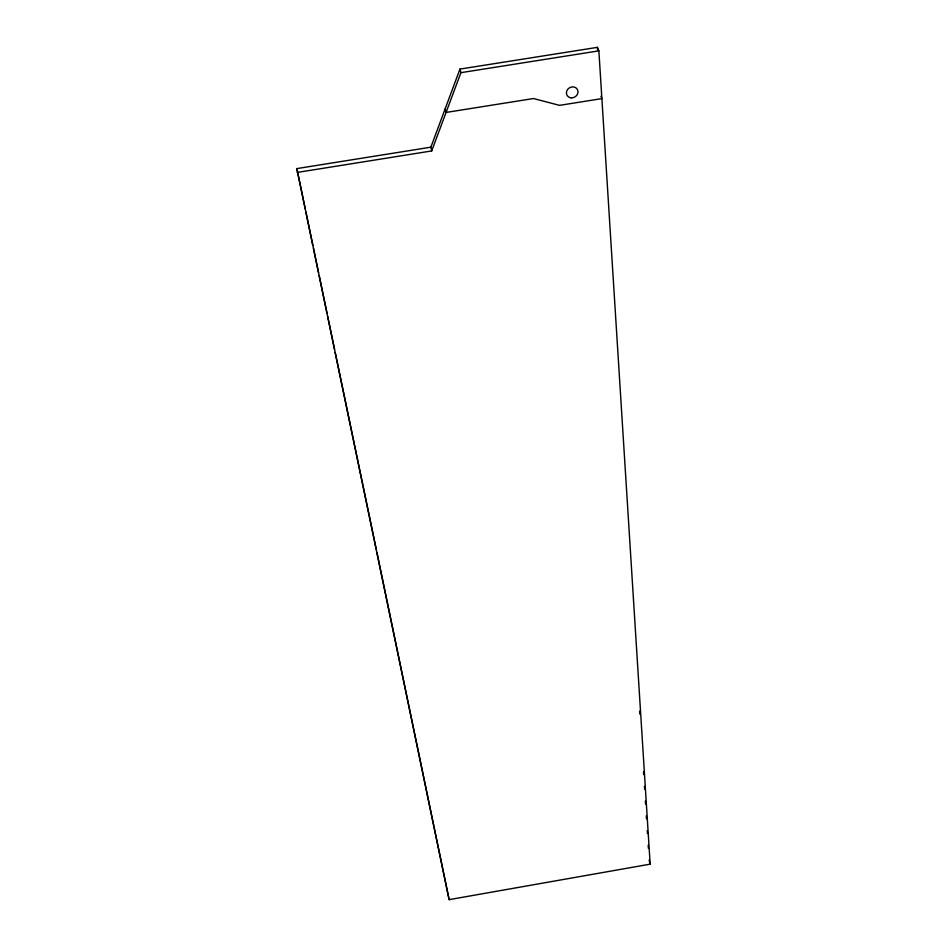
<?xml version="1.0" encoding="UTF-8"?>
<svg xmlns="http://www.w3.org/2000/svg" width="947" height="947" viewBox="0 0 947 947"><rect width="100%" height="100%" fill="white"/><g stroke="black" fill="none" stroke-linecap="round" stroke-linejoin="round"><path stroke-width="1.42" d="M430.873 147.187L459.958 69.084L597.439 47.35L598.871 50.854L650.163 864.161L449.127 899.65L296.837 168.602L430.873 147.187L431.702 150.94L297.204 172.437M431.702 150.94L460.905 72.682L459.958 69.084M460.905 72.682L598.871 50.854M600.943 96.215L601.89 98.606L559.547 105.354L533.528 98.535L446.073 112.444L445.185 108.763M649.121 860.077L650.163 864.161M296.837 168.602L305.301 209.145M305.905 212.045L312.853 245.344M313.457 248.244L318.594 272.854M319.198 275.755L327.058 313.398M327.662 316.298L334.611 349.597M335.214 352.497L376.314 549.414M376.918 552.302L449.127 899.65M597.439 47.35L597.616 50.238M639.651 711.185L639.841 714.133M643.498 771.627L643.688 774.575M644.433 786.365L644.623 789.313M645.369 801.115L645.558 804.062M646.304 815.852L646.493 818.8M647.251 830.59L647.428 833.538M648.186 845.328L648.375 848.287M571.077 97.861A5.978 5.351 -30.5 0 0 577.706 90.083A5.978 5.351 -30.5 0 0 567.809 89.16A5.978 5.351 -30.5 0 0 571.077 97.861"/></g></svg>
